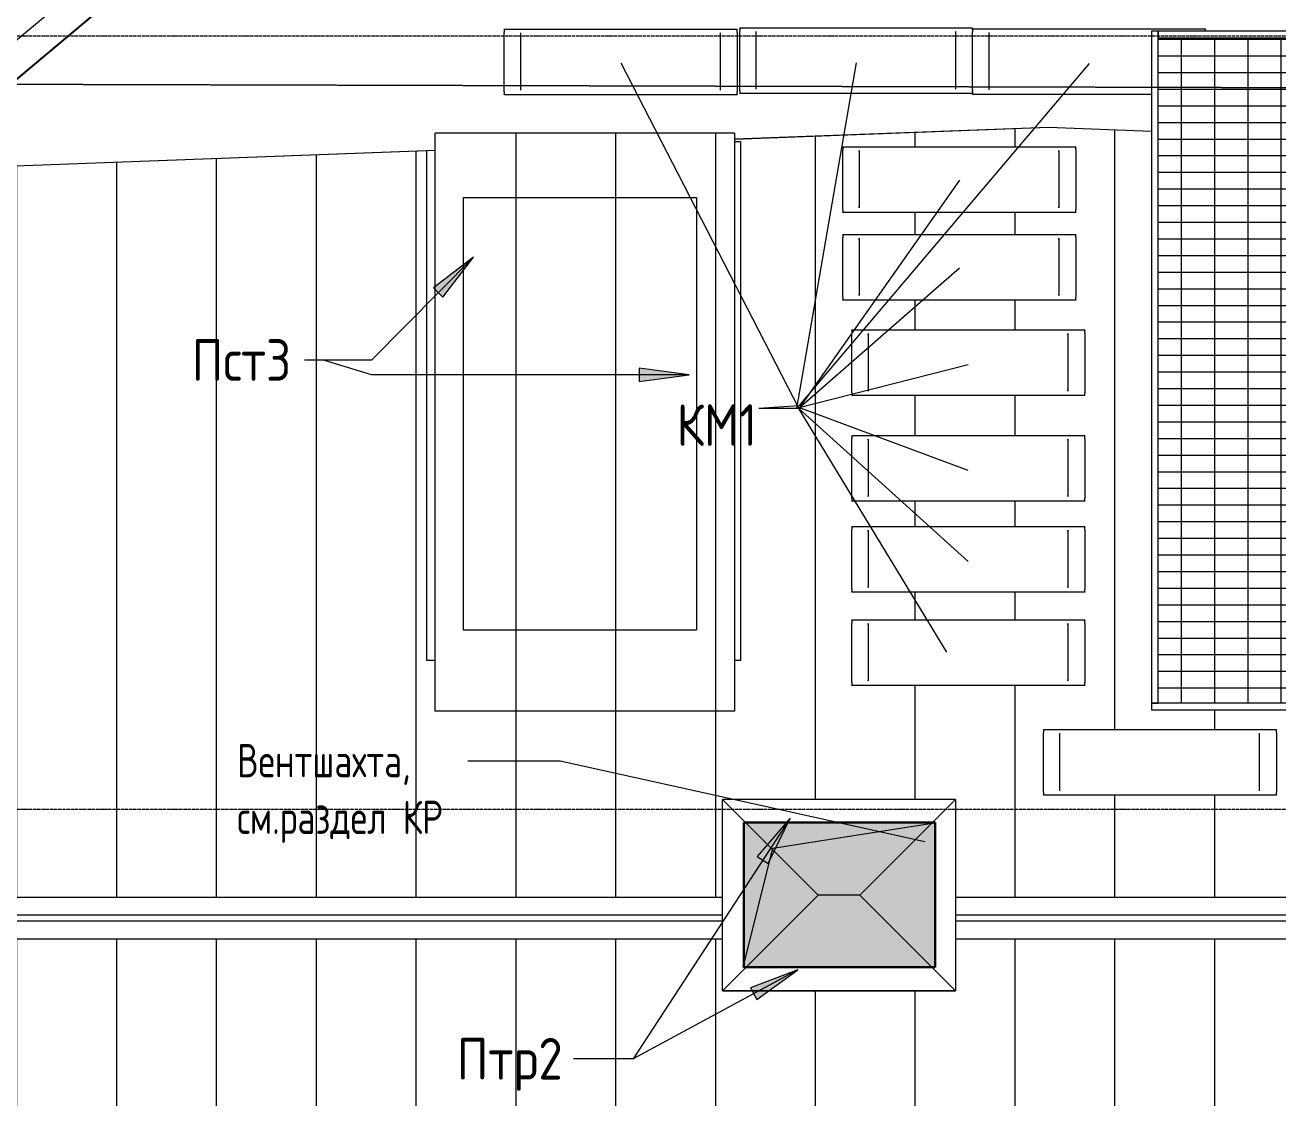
# Model space of a CAD drawing. Header units: millimetres. Extents: x -10178924 to 11692288, y -947381 to 58396.
# Drawn here: x 10250 to 17780, y -557965 to -551515 of the extents above; entities that cross this region are included whole.
import ezdxf

# ---------------------------------------------------------------- set-up
doc = ezdxf.new("R2010")
doc.units = ezdxf.units.MM
doc.linetypes.add('ADSK_Линия сетки', pattern=[25, 20, -2.5, 0, -2.5])
doc.linetypes.add('ADSK_Штриховая_ш3 п1_5', pattern=[4.5, 3, -1.5])
for name, color, linetype, lineweight in [('Аннотация', 7, 'Continuous', 18), ('Антураж', 7, 'Continuous', 18), ('Воздуховоды', 7, 'Continuous', 18), ('Крыша', 7, 'Continuous', 9), ('Крыша штриховка', 7, 'Continuous', 9), ('Марки', 7, 'Continuous', 20), ('Обобщенные модели', 7, 'Continuous', 18), ('Ограждение', 7, 'Continuous', 9), ('Оси', 253, 'Continuous', 9), ('Перекрытие штриховка', 7, 'Continuous', 18), ('Узлы', 7, 'Continuous', 18)]:
    doc.layers.add(name, color=color, linetype=linetype, lineweight=lineweight)
doc.layers.add('Линии', color=7, linetype='Continuous', lineweight=9, true_color=0x00a600)
doc.styles.add('GOST Common_3', font='GOST_Common.ttf', dxfattribs={"width": 0.8, "height": 350})
doc.styles.add('GOST Common_4', font='GOST_Common.ttf', dxfattribs={"width": 0.9, "height": 200})

# ---------------------------------------------------------------- blocks, each defined once
blk = doc.blocks.new('Planka_konka_K1 - Кровля - Планка конька К1-2963703-План кровли АР')
at = {"layer": 'Обобщенные модели'}
for p, q in [((9045.5, 125.1), (-20330.4, 125.1)), ((20682.8, 125.1), (10445.5, 125.1)), ((9045.5, 17), (-20750, 17)), ((20750, 17), (10445.5, 17)), ((-14985, -17), (9045.5, -17)), ((10445.5, -17), (20750, -17)), ((9045.5, -125.1), (-4792.5, -125.1)), ((20750, -125.1), (10445.5, -125.1))]:
    blk.add_line(p, q, dxfattribs=at)
blk = doc.blocks.new('Ограждение - Ограждение-2967915-План кровли АР')
at = {"layer": 'Ограждение'}
for p, q in [((10550.7, 13450.8), (10610.1, 13500.5)), ((10550.7, 13448.9), (10610.7, 13499.1)), ((3966.9, 7941), (10530.7, 13434.1)), ((3966.9, 7939.1), (10530.7, 13432.2)), ((10610.7, 13264.5), (10789.7, 13414.2)), ((10994.9, 13349.9), (10750.7, 13145.5)), ((10752.9, 13145.5), (10996.3, 13349.2)), ((4418.6, 8082.5), (10597.6, 13253.5)), ((10726.8, 13125.5), (4323.3, 7766.6)), ((4325.5, 7766.6), (10729, 13125.5)), ((3781.3, 7785.6), (3820.6, 7818.5)), ((3782.2, 7784.6), (3781.3, 7785.6)), ((3782.2, 7784.6), (3822.7, 7818.5)), ((3824.2, 7734.4), (3782.2, 7784.6)), ((3947, 7587.7), (3930.7, 7607.2)), ((3981.9, 7654), (4009, 7629.3)), ((4013.9, 7507.7), (3962.9, 7568.7)), ((4062.5, 7548.4), (4013.9, 7507.7)), ((4014.8, 7506.6), (4062.5, 7546.5)), ((4014.8, 7506.6), (4013.9, 7507.7))]:
    blk.add_line(p, q, dxfattribs=at)
blk = doc.blocks.new('Ограждение - Ограждение-2968274-План кровли АР')
at = {"layer": 'Ограждение'}
for p, q in [((10740, 20784.2), (10746.1, 20791.2)), ((10861.9, 20707.9), (10550.7, 20351.2)), ((10585.7, 20443), (10840.6, 20735.2)), ((10790.6, 20778.7), (10840.6, 20735.2)), ((10840.6, 20735.2), (10853.4, 20724)), ((10853.4, 20724), (10861.6, 20716.8)), ((10550.7, 20186.8), (10847.3, 20526.8)), ((10550.7, 20402.9), (10568.3, 20423)), ((3917.7, 12797.5), (10530.7, 20379.9)), ((10530.7, 20328.2), (3962.8, 12797.5)), ((4019.8, 12698.4), (10530.7, 20163.8)), ((3831.3, 12862.8), (9632.6, 19514.6)), ((3906.2, 12797.5), (3831.3, 12862.8)), ((4019.8, 12698.4), (3966.9, 12744.5))]:
    blk.add_line(p, q, dxfattribs=at)
blk = doc.blocks.new('Ограждение - Ограждение-2975933-План кровли АР')
at = {"layer": 'Ограждение'}
for p, q in [((14513.7, 12309.4), (14550, 12309.4)), ((14550, 12309.4), (14550, 9189.4)), ((14550, 9189.4), (14513.7, 9189.4))]:
    blk.add_line(p, q, dxfattribs=at)
blk = doc.blocks.new('Ограждение - Ограждение-2976120-План кровли АР')
at = {"layer": 'Ограждение'}
for p, q in [((12664, 9189.4), (12664, 12253.6)), ((12713.7, 9189.4), (12664, 9189.4))]:
    blk.add_line(p, q, dxfattribs=at)
blk = doc.blocks.new('Construction_Roof-Accessories_Lindab_KO - Construction_Roof-Accessories_Lindab_KO-V52-План кровли АР')
at = {"layer": 'Обобщенные модели', "lineweight": 9}
for p, q in [((34475, 12868.4), (34475, 12523.5)), ((34476.2, 12861.2), (34476.2, 12868.5)), ((34476.2, 12523.5), (34476.2, 12530.1))]:
    blk.add_line(p, q, dxfattribs=at)
blk = doc.blocks.new('Construction_Roof-Accessories_Lindab_BR - Construction_Roof-Accessories_Lindab_BR-V53-План кровли АР')
at = {"layer": 'Обобщенные модели', "lineweight": 9}
for p, q in [((34377.7, 12886.3), (34377.7, 12888.7)), ((35777.7, 12888.7), (34377.7, 12888.7)), ((34377.7, 12886.3), (34377.7, 12870.8)), ((35777.7, 12888.7), (35777.7, 12886.3)), ((35777.7, 12870.8), (35777.7, 12886.3)), ((34377.7, 12870.2), (34377.7, 12870.8)), ((34377.7, 12863.8), (34377.7, 12870.2)), ((34377.7, 12527.6), (34377.7, 12863.8)), ((35777.7, 12870.8), (35777.7, 12870.2)), ((35777.7, 12870.2), (35777.7, 12863.8)), ((35777.7, 12863.8), (35777.7, 12527.6)), ((34377.7, 12520.1), (34377.7, 12527.6)), ((34377.7, 12513.5), (34377.7, 12520.1)), ((34377.7, 12513.5), (34377.7, 12497.6)), ((35777.7, 12527.6), (35777.7, 12520.1)), ((35777.7, 12520.1), (35777.7, 12513.5)), ((35777.7, 12497.6), (35777.7, 12513.5)), ((34377.7, 12495.9), (34377.7, 12497.6)), ((35777.7, 12495.9), (34377.7, 12495.9)), ((35777.7, 12497.6), (35777.7, 12495.9))]:
    blk.add_line(p, q, dxfattribs=at)
blk = doc.blocks.new('Антураж 4 - Антураж 4-5053377-План кровли АР')
at = {"layer": 'Антураж'}
for p, q in [((14513.7, 12323.9), (16400.1, 12394.2)), ((16400.1, 12392.1), (14513.7, 12321.7)), ((16400.1, 12394.2), (17020.1, 12370.2)), ((16400.1, 12392.1), (16400.1, 12394.2)), ((17020.1, 12368.1), (16400.1, 12392.1)), ((12664, 12252.8), (9547.4, 12136.6)), ((9550, 12138.8), (12713.7, 12256.8))]:
    blk.add_line(p, q, dxfattribs=at)
blk = doc.blocks.new('Антураж 21 - Антураж 21-5695973-План кровли АР')
at = {"layer": 'Антураж'}
for p, q in [((10905, 20720.7), (10646.7, 13342)), ((10857.1, 20720.7), (10905, 20720.7)), ((10905, 20720.7), (10920.8, 20720.1)), ((10589.6, 13483.3), (10836, 20513.8)), ((10843.6, 20522.5), (10597.4, 13489.8)), ((9367.8, 12460.9), (9600.4, 19097.1)), ((9602.3, 19099.3), (9369.7, 12462.4)), ((10664.9, 13409.4), (10662.5, 13341.4)), ((10646.7, 13342), (10600.2, 13342)), ((10604.7, 13341.9), (10649.5, 13341.9)), ((10662.5, 13341.4), (10646.7, 13342)), ((10649.5, 13341.9), (10656, 13341.6)), ((10652.4, 13341.7), (10650.5, 13341.7)), ((10650.5, 13341.7), (10657.1, 13341.4)), ((10654.2, 13341.6), (10652.4, 13341.7)), ((10656, 13341.6), (10654.2, 13341.6)), ((10657.1, 13341.4), (10662.5, 13341.4))]:
    blk.add_line(p, q, dxfattribs=at)
blk = doc.blocks.new('Construction_Roof-Accessories_Lindab_BR - Construction_Roof-Accessories_Lindab_BR-V83-План кровли АР')
at = {"layer": 'Обобщенные модели', "lineweight": 9}
for p, q in [((17345, 12985.1), (15945, 12985.1)), ((15945, 12979.7), (15945, 12967.2)), ((15945, 12966.5), (15945, 12967.2)), ((15945, 12960.1), (15945, 12966.5)), ((15945, 12623.9), (15945, 12960.1)), ((17345, 12985.1), (17345, 12982.7)), ((17345, 12973.5), (17345, 12982.7)), ((15945, 12622.4), (15945, 12623.9)), ((15945, 12606.3), (15945, 12593.9)), ((15945, 12592.3), (15945, 12593.9)), ((17020, 12592.3), (15945, 12592.3))]:
    blk.add_line(p, q, dxfattribs=at)
blk = doc.blocks.new('Construction_Roof-Accessories_Lindab_BR - Construction_Roof-Accessories_Lindab_BR-V84-План кровли АР')
at = {"layer": 'Обобщенные модели', "lineweight": 9}
for p, q in [((14545, 12987.1), (14545, 12989.6)), ((15945, 12989.6), (14545, 12989.6)), ((14545, 12987.1), (14545, 12971.7)), ((14545, 12971), (14545, 12971.7)), ((14545, 12964.6), (14545, 12971)), ((14545, 12628.4), (14545, 12964.6)), ((15945, 12989.6), (15945, 12987.1)), ((15945, 12980.1), (15945, 12987.1)), ((14545, 12621), (14545, 12628.4)), ((14545, 12614.3), (14545, 12621)), ((14545, 12614.3), (14545, 12598.4)), ((14545, 12596.7), (14545, 12598.4)), ((15945, 12596.7), (14545, 12596.7)), ((15945, 12622.4), (15945, 12621)), ((15945, 12621), (15945, 12614.3)), ((15945, 12606.8), (15945, 12614.3))]:
    blk.add_line(p, q, dxfattribs=at)
blk = doc.blocks.new('Ограждение - Ограждение-5945901-План кровли АР')
at = {"layer": 'Ограждение'}
for p, q in [((17020, 12973), (17020, 8933)), ((17060, 12973), (17020, 12973)), ((32008.1, 12973), (17060, 12973)), ((17060, 12953), (17060, 12973)), ((17060, 12973), (17060, 12933)), ((17060, 8933), (17060, 12952.3)), ((17060, 12933), (32008.1, 12933)), ((31968.1, 8933), (17020, 8933)), ((17020, 8933), (17060, 8933)), ((17020, 8933), (17020, 8893)), ((17020, 8893), (31968.1, 8893))]:
    blk.add_line(p, q, dxfattribs=at)
blk = doc.blocks.new('Зонт прямоугольного сечения - Стандартное-5964361-План кровли АР')
at = {"layer": 'Воздуховоды'}
for p, q in [((0, 125), (-575, 700)), ((-575, 700), (-575, -700)), ((-575, 700), (575, 700)), ((-575, 700), (575, 700)), ((-575, 700), (-575, -700)), ((575, 700), (0, 125)), ((575, -700), (575, 700)), ((575, 700), (575, -700)), ((0, 125), (0, -125)), ((-575, -700), (0, -125)), ((0, -125), (575, -700)), ((575, -700), (-575, -700)), ((575, -700), (-575, -700))]:
    blk.add_line(p, q, dxfattribs=at)
blk = doc.blocks.new('Кровля')
at = {"layer": 'Аннотация', "lineweight": 9}
for points in [[(12944, 11614.3), (12704.9, 11428.8), (12761.1, 11373.3)], [(14241.4, 10906.5), (13941.4, 10946), (13941.4, 10867)], [(14847.6, 8240.4), (14650.5, 8010.8), (14716.7, 7967.6)], [(14893.5, 7328.2), (14610.7, 7220.5), (14648.2, 7151)]]:
    blk.add_hatch(color=256, dxfattribs=at).paths.add_polyline_path(points)
at = {"layer": 'Крыша штриховка'}
h = blk.add_hatch(dxfattribs=at)
h.set_pattern_fill('FP_23', color=256, style=0, pattern_type=2)
h.set_pattern_definition([(270, (0, 2567.63), (600, 4e-14), [])])
h.paths.add_polyline_path([(3981.9, 7654), (4418.6, 8082.5), (3966.9, 7704.5), (3966.9, 7665.2), (3976.2, 7658.3)])
h.paths.add_polyline_path([(44717.3, 7766.6), (44900, 7766.6), (39419.5, 12094.4), (35435, 12262.6), (35435, 8885), (33439.1, 8885), (33439.1, 12346.9), (32344.8, 12393.1), (32008.1, 12380.1), (32008.1, 12195.2), (33275.3, 12195.2), (33275.3, 11802.4), (32008.1, 11802.4), (32008.1, 11561.3), (33275.3, 11561.3), (33275.3, 11168.5), (32008.1, 11168.5), (32008.1, 10907.8), (33275.3, 10907.8), (33275.3, 10514.9), (32008.1, 10514.9), (32008.1, 10273.9), (33275.3, 10273.9), (33275.3, 9881), (32008.1, 9881), (32008.1, 9640), (33275.3, 9640), (33275.3, 9247.1), (32008.1, 9247.1), (32008.1, 9006.1), (33275.3, 9006.1), (33275.3, 8613.2), (31875.3, 8613.2), (31875.3, 8893), (17020, 8893.7), (17020, 12368.1), (16400.1, 12392.1), (14513.7, 12321.7), (14513.7, 12309.4), (14550, 12309.4), (14550, 9189.4), (14513.7, 9189.4), (14513.7, 8885), (12713.7, 8885), (12713.7, 9189.4), (12664, 9189.4), (12664, 12252.8), (9546.6, 12136), (4325.5, 7766.6), (14440.9, 7766.6), (14440.9, 8352.9), (15840.9, 8352.9), (15840.9, 7766.6), (19614.6, 7766.6), (19614.6, 8375.4), (21115.3, 8375), (21115.3, 7766.6), (27609.3, 7766.6), (27609.3, 8373.2), (23414.4, 8373.2), (23414.4, 8378.5), (22014.4, 8378.5), (22014.4, 8771.3), (23414.4, 8771.3), (23414.4, 8766), (31814.4, 8766), (31814.4, 8373.2), (29114.6, 8373.2), (29114.6, 7766.6), (29660.9, 7766.6), (29660.9, 8332.9), (31240.5, 8332.9), (31240.5, 7766.6), (39870.1, 7766.6), (39870.1, 8332.9), (41229.7, 8332.9), (41229.7, 7766.6), (44398.6, 7766.6)])
h.paths.add_polyline_path([(20144.4, 8378.5), (19194.4, 8378.5), (19194.4, 8771.3), (21994.4, 8771.3), (21994.4, 8378.5), (20494.1, 8378.5)])
h.paths.add_polyline_path([(18698.9, 8378.5), (17790.5, 8378.5), (17790.5, 8771.3), (19190.5, 8771.3), (19190.5, 8378.5), (19060.3, 8378.5)])
h.paths.add_polyline_path([(17670.2, 8378.5), (16370.5, 8378.5), (16370.5, 8771.3), (17770.5, 8771.3), (17770.5, 8378.5), (17737.8, 8378.5)])
h.paths.add_polyline_path([(15550.6, 9038.5), (15218.9, 9038.5), (15218.9, 9431.3), (16618.9, 9431.3), (16618.9, 9038.5), (15807.9, 9038.5)])
h.paths.add_polyline_path([(16169.3, 9599.9), (15218.9, 9599.9), (15218.9, 9992.7), (16618.9, 9992.7), (16618.9, 9599.9), (16518.6, 9599.9)])
h.paths.add_polyline_path([(15807.9, 10147.2), (15218.9, 10147.2), (15218.9, 10540.1), (16618.9, 10540.1), (16618.9, 10147.2), (16169.3, 10147.2)])
h.paths.add_polyline_path([(15318.6, 10781.1), (15218.9, 10781.1), (15218.9, 11174), (16618.9, 11174), (16618.9, 10781.1), (15386.2, 10781.1)])
h.paths.add_polyline_path([(15264.9, 11354.8), (15165.2, 11354.8), (15165.2, 11747.6), (16565.2, 11747.6), (16565.2, 11354.8), (15318.6, 11354.8)])
h.paths.add_polyline_path([(16169.3, 11883), (15165.2, 11883), (15165.2, 12275.8), (16565.2, 12275.8), (16565.2, 11883), (16350, 11883)])
h.paths.add_polyline_path([(24355.3, 13238.2), (32597, 13556), (32597, 13557.5), (32593, 13558.3), (32593, 13621.9), (32596.8, 13638), (32590.8, 13637.8), (32591.5, 13621.9), (32591, 13558.7), (24355.3, 13241.1), (16127.8, 13558.8), (16127.8, 13637.8), (16122.5, 13637.8), (16126.3, 13621.9), (16126.3, 13558.3), (16121.9, 13557.3), (16122.3, 13556), (24355.3, 13238.2)])
h.paths.add_polyline_path([(24359.6, 13320), (24359.6, 13320.3), (24359.6, 13320)])
h.paths.add_polyline_path([(37833.6, 13346.8), (37829.7, 13349.9), (32893, 13558.3), (32893, 13637.3), (32887.8, 13637.3), (32891.4, 13621.9), (32891.4, 13558.3), (32887.1, 13557.3), (32887.7, 13555.6), (37791.1, 13348.6)])
h.paths.add_polyline_path([(11368.2, 13357.7), (15824.2, 13523.8), (15825.9, 13530.7), (11467.3, 13361.5)])
h.paths.add_polyline_path([(15826.4, 13532.9), (15832.3, 13557.4), (15827.8, 13558.3), (15827.8, 13621.9), (15825.7, 13609.7), (15826.4, 13594.4), (15826.4, 13556)])
h = blk.add_hatch(dxfattribs=at)
h.set_pattern_fill('FP_32', color=256, style=0, pattern_type=2)
h.set_pattern_definition([(270, (0, -43.27), (600, 4e-14), [])])
h.paths.add_polyline_path([(14513.7, 8885), (14513.7, 12358.3), (12713.7, 12358.3), (12713.7, 8885), (14362.5, 8885)])
h = blk.add_hatch(dxfattribs=at)
h.set_pattern_fill('FP_21', color=256, style=0, pattern_type=2)
h.set_pattern_definition([(90, (0, 161.5), (-600, 4e-14), [])])
h.paths.add_polyline_path([(13174.7, 1526.9), (13175.7, 1526.9), (13174.7, 1526.9)])
h.paths.add_polyline_path([(12896.6, 1552.3), (12886.9, 1608.3), (11118.9, 1669.3), (12887.6, 1606.3)])
h.paths.add_polyline_path([(13161.5, 1552.3), (13170.6, 1606.6), (13175.6, 1606), (19380, 1823.5), (19380, 2243.4), (19366.1, 2259.1), (19377.7, 1825.5), (13170.6, 1608.3), (13168.2, 1593.8)])
h.paths.add_polyline_path([(35578.5, 1552.3), (35569.5, 1608), (29060.2, 1844.3), (29060.2, 2009.5), (29053.3, 2009.5), (29053.3, 1733.4), (29060, 1733.4), (29060.2, 1835.5), (35564.4, 1599.4), (35564.4, 1606), (35569.5, 1606), (35571.8, 1592.3)])
h.paths.add_polyline_path([(35843.4, 1552.3), (35853.4, 1606.5), (35863.8, 1606.2), (41077, 1794.8), (41085.1, 1805.8), (35853.4, 1614.6), (35852.1, 1606.6)])
h.paths.add_polyline_path([(23571.2, 1633.4), (24009.5, 1633.4), (24009.5, 1693.7), (23354.9, 1695.4), (23346.3, 1698.5), (23330.6, 1709.7), (23324.5, 1716.7), (23319.8, 1725.8), (23317.8, 1733.4), (23216.8, 1733.4), (23216.8, 1633.4), (23562.3, 1633.4)])
h.paths.add_polyline_path([(24792.1, 1633.4), (25409.5, 1633.4), (25409.5, 1733.4), (25321.7, 1733.4), (25315.5, 1718.7), (25302.6, 1704.3), (25293.9, 1698.9), (25285.3, 1696), (25267.3, 1693.7), (25160.4, 1693.6), (24742.2, 1693.6), (24742.2, 1633.4), (24787.7, 1633.4)])
h.paths.add_polyline_path([(24946.6, 1693.6), (24946.6, 1693.6), (24985.4, 1693.6)])
h.paths.add_polyline_path([(29060.2, 2029.5), (29060.2, 2251.3), (29053.3, 2243.4), (29053.3, 2029.5)])
h.paths.add_polyline_path([(28777.6, 2243.4), (26448.1, 4300.8), (28514.8, 2243.4)])
h.paths.add_polyline_path([(19665.3, 2243.4), (19918.5, 2243.4), (21985.2, 4300.8), (19655.7, 2243.4)])
h.paths.add_polyline_path([(19360.5, 2468.2), (24216.6, 6757), (29060.2, 2479.3), (29060.2, 2997.4), (33459.5, 2837.7), (33459.5, 5991.5), (35759.5, 5991.5), (35759.5, 2764.3), (41946.1, 2990.4), (45228.6, 7507.1), (45216.8, 7516.5), (15840.9, 7516.5), (15840.9, 7202.9), (14440.9, 7202.9), (14440.9, 7516.5), (4203.6, 7516.5), (7264.9, 2958.5), (12613.7, 2770.9), (12613.7, 5991.5), (14913.7, 5991.5), (14913.7, 2822.3), (19346.8, 2977.5), (19358.6, 2540.2)])
h.paths.add_polyline_path([(45454.8, 7507.1), (45461.6, 7516.5), (45441.9, 7516.5)])
h.paths.add_polyline_path([(45547.6, 7680), (45575.5, 7680), (45586.8, 7688.7), (45597, 7702.7), (45597, 7719), (45563.2, 7692.3)])
h.paths.add_polyline_path([(45612.6, 7728.7), (45611.4, 7730.4), (45609.2, 7728.7), (45611.4, 7728.7)])
at = {"layer": 'Перекрытие штриховка', "lineweight": 9, "true_color": 0x787878}
h = blk.add_hatch(dxfattribs=at)
h.set_pattern_fill('FP_52', color=8, style=0, pattern_type=2)
h.set_pattern_definition([(0, (0, 0), (0, 100), []), (90, (0, 0), (-200, 1e-14), [])])
h.paths.add_polyline_path([(31968.1, 8933), (31968.1, 12933), (17060, 12933), (17060, 8933), (31888.8, 8933)])
h.paths.add_polyline_path([(31975.6, 8925.5), (31975.6, 8933), (31968.1, 8932.3), (31968.1, 8925.5)])
h.paths.add_polyline_path([(31975.6, 8912.2), (31988.1, 8913), (31988, 8925.5), (31975.6, 8925.1), (31975.6, 8913)])
at = {"layer": 'Узлы', "true_color": 0xffffff}
blk.add_hatch(color=7, dxfattribs=at).paths.add_polyline_path([(15699.1, 7344.7), (15719.6, 7344.7), (15719.6, 8215), (14569.6, 8215), (14569.6, 7344.7), (15634, 7344.7)])
at = {"layer": 'Аннотация', "lineweight": 9}
for p, q in [((12944, 11614.3), (12331.5, 10995.2)), ((12944, 11614.3), (12704.9, 11428.8)), ((12761.1, 11373.3), (12944, 11614.3)), ((12704.9, 11428.8), (12761.1, 11373.3)), ((12043.5, 10995.2), (11929.8, 10995.2)), ((12331.5, 10906.5), (12043.5, 10995.2)), ((12331.5, 10995.2), (12043.5, 10995.2)), ((14241.4, 10906.5), (13941.4, 10946)), ((13941.4, 10946), (13941.4, 10867)), ((14241.4, 10906.5), (12331.5, 10906.5)), ((13941.4, 10867), (14241.4, 10906.5)), ((13051.4, 8582.8), (12911.4, 8582.8)), ((13466.1, 8582.8), (13051.4, 8582.8)), ((15657.7, 8098.3), (13466.1, 8582.8)), ((14847.6, 8240.4), (13903.6, 6794.2)), ((14847.6, 8240.4), (14650.5, 8010.8)), ((14716.7, 7967.6), (14847.6, 8240.4)), ((14650.5, 8010.8), (14716.7, 7967.6)), ((14893.5, 7328.2), (13903.6, 6794.2)), ((14893.5, 7328.2), (14610.7, 7220.5)), ((14648.2, 7151), (14893.5, 7328.2)), ((14610.7, 7220.5), (14648.2, 7151)), ((13729.5, 6794.2), (13546.9, 6794.2)), ((13903.6, 6794.2), (13729.5, 6794.2)), ((13903.6, 6794.2), (13729.5, 6794.2))]:
    blk.add_line(p, q, dxfattribs=at)
at = {"layer": 'Крыша'}
for p, q in [((12713.7, 8885), (12713.7, 12358.3)), ((14513.7, 12358.3), (12713.7, 12358.3)), ((14513.7, 12358.3), (14513.7, 8885)), ((14513.7, 8885), (12713.7, 8885))]:
    blk.add_line(p, q, dxfattribs=at)
at = {"layer": 'Линии', "color": 7, "linetype": 'ADSK_Штриховая_ш3 п1_5'}
for p, q in [((10143, 12653.7), (38631.4, 12578.6)), ((12885.5, 11971.8), (14285.5, 11971.8)), ((12885.5, 9371.8), (12885.5, 11971.8)), ((14285.5, 11971.8), (14285.5, 9371.8)), ((14285.5, 9371.8), (12885.5, 9371.8))]:
    blk.add_line(p, q, dxfattribs=at)
at = {"layer": 'Линии', "color": 7, "linetype": 'ADSK_Штриховая_ш3 п1_5', "lineweight": 30}
for p, q in [((15719.6, 8215), (14569.6, 8215)), ((14569.6, 8215), (14569.6, 7344.7)), ((15719.6, 7344.7), (15719.6, 8215)), ((14569.6, 7344.7), (15719.6, 7344.7))]:
    blk.add_line(p, q, dxfattribs=at)
at = {"layer": 'Линии', "color": 7}
for p, q in [((14744.9, 8060.4), (15715.9, 8212.6)), ((14565.9, 7342.3), (14744.9, 8060.4))]:
    blk.add_line(p, q, dxfattribs=at)
at = {"layer": 'Марки'}
for p, q in [((13830, 12782.5), (14900.2, 10704.3)), ((15245, 12781.3), (14885.9, 10704.3)), ((16645, 12776.8), (14900.2, 10719.3)), ((15865.2, 12075.4), (14900.2, 10704.3)), ((15865.2, 11547.3), (14900.2, 10704.3)), ((15918.9, 10965.7), (14885.9, 10704.3)), ((14900.2, 10719.3), (14660.6, 10704.3)), ((14900.2, 10704.3), (14660.6, 10704.3)), ((14885.9, 10704.3), (14660.6, 10704.3)), ((14900.2, 10704.3), (14660.6, 10704.3)), ((14900.2, 10704.3), (14660.6, 10704.3)), ((14885.9, 10704.3), (14660.6, 10704.3)), ((14916.7, 10704.3), (14660.6, 10704.3)), ((14900.2, 10704.3), (14660.6, 10704.3)), ((14900.2, 10704.3), (14660.6, 10704.3)), ((15918.9, 9784.4), (14900.2, 10704.3)), ((15790.2, 9238.8), (14900.2, 10704.3)), ((15918.9, 10331.8), (14916.7, 10704.3))]:
    blk.add_line(p, q, dxfattribs=at)
at = {"layer": 'Оси', "linetype": 'ADSK_Линия сетки'}
for p, q in [((-13798, 12945), (56004.9, 12945)), ((-13798, 8295), (56004.9, 8295))]:
    blk.add_line(p, q, dxfattribs=at)
at = {"layer": 'Антураж'}
for name in ['Антураж 4 - Антураж 4-5053377-План кровли АР', 'Антураж 21 - Антураж 21-5695973-План кровли АР']:
    blk.add_blockref(name, (0, 0), dxfattribs=at)
at = {"layer": 'Воздуховоды', "rotation": 270.0000000000001}
blk.add_blockref('Зонт прямоугольного сечения - Стандартное-5964361-План кровли АР', (15140.9, 7777.9), dxfattribs=at)
at = {"layer": 'Обобщенные модели'}
for name, p in [('Construction_Roof-Accessories_Lindab_BR - Construction_Roof-Accessories_Lindab_BR-V53-План кровли АР', (-21247.7, 94.1)), ('Construction_Roof-Accessories_Lindab_KO - Construction_Roof-Accessories_Lindab_KO-V52-План кровли АР', (-21247.7, 94.1)), ('Construction_Roof-Accessories_Lindab_KO - Construction_Roof-Accessories_Lindab_KO-V52-План кровли АР', (-20047.7, 94.1)), ('Construction_Roof-Accessories_Lindab_BR - Construction_Roof-Accessories_Lindab_BR-V84-План кровли АР', (0, 0)), ('Construction_Roof-Accessories_Lindab_KO - Construction_Roof-Accessories_Lindab_KO-V52-План кровли АР', (-19832.7, 100.8)), ('Construction_Roof-Accessories_Lindab_KO - Construction_Roof-Accessories_Lindab_KO-V52-План кровли АР', (-18632.7, 100.8)), ('Construction_Roof-Accessories_Lindab_BR - Construction_Roof-Accessories_Lindab_BR-V83-План кровли АР', (0, 0)), ('Construction_Roof-Accessories_Lindab_KO - Construction_Roof-Accessories_Lindab_KO-V52-План кровли АР', (-18432.7, 96.4)), ('Construction_Roof-Accessories_Lindab_BR - Construction_Roof-Accessories_Lindab_BR-V53-План кровли АР', (-19212.5, -613)), ('Construction_Roof-Accessories_Lindab_KO - Construction_Roof-Accessories_Lindab_KO-V52-План кровли АР', (-19212.5, -613)), ('Construction_Roof-Accessories_Lindab_KO - Construction_Roof-Accessories_Lindab_KO-V52-План кровли АР', (-18012.5, -613)), ('Construction_Roof-Accessories_Lindab_BR - Construction_Roof-Accessories_Lindab_BR-V53-План кровли АР', (-19212.5, -1141.1)), ('Construction_Roof-Accessories_Lindab_KO - Construction_Roof-Accessories_Lindab_KO-V52-План кровли АР', (-19212.5, -1141.1)), ('Construction_Roof-Accessories_Lindab_KO - Construction_Roof-Accessories_Lindab_KO-V52-План кровли АР', (-18012.5, -1141.1)), ('Construction_Roof-Accessories_Lindab_BR - Construction_Roof-Accessories_Lindab_BR-V53-План кровли АР', (-19158.8, -1714.8)), ('Construction_Roof-Accessories_Lindab_KO - Construction_Roof-Accessories_Lindab_KO-V52-План кровли АР', (-19158.8, -1714.8)), ('Construction_Roof-Accessories_Lindab_KO - Construction_Roof-Accessories_Lindab_KO-V52-План кровли АР', (-17958.8, -1714.8)), ('Construction_Roof-Accessories_Lindab_BR - Construction_Roof-Accessories_Lindab_BR-V53-План кровли АР', (-19158.8, -2348.7)), ('Construction_Roof-Accessories_Lindab_KO - Construction_Roof-Accessories_Lindab_KO-V52-План кровли АР', (-19158.8, -2348.7)), ('Construction_Roof-Accessories_Lindab_KO - Construction_Roof-Accessories_Lindab_KO-V52-План кровли АР', (-17958.8, -2348.7)), ('Construction_Roof-Accessories_Lindab_BR - Construction_Roof-Accessories_Lindab_BR-V53-План кровли АР', (-19158.8, -2896)), ('Construction_Roof-Accessories_Lindab_KO - Construction_Roof-Accessories_Lindab_KO-V52-План кровли АР', (-19158.8, -2896)), ('Construction_Roof-Accessories_Lindab_KO - Construction_Roof-Accessories_Lindab_KO-V52-План кровли АР', (-17958.8, -2896)), ('Construction_Roof-Accessories_Lindab_BR - Construction_Roof-Accessories_Lindab_BR-V53-План кровли АР', (-19158.8, -3457.5)), ('Construction_Roof-Accessories_Lindab_KO - Construction_Roof-Accessories_Lindab_KO-V52-План кровли АР', (-19158.8, -3457.5)), ('Construction_Roof-Accessories_Lindab_KO - Construction_Roof-Accessories_Lindab_KO-V52-План кровли АР', (-17958.8, -3457.5)), ('Construction_Roof-Accessories_Lindab_BR - Construction_Roof-Accessories_Lindab_BR-V53-План кровли АР', (-18007.2, -4117.4)), ('Construction_Roof-Accessories_Lindab_KO - Construction_Roof-Accessories_Lindab_KO-V52-План кровли АР', (-18007.2, -4117.4)), ('Construction_Roof-Accessories_Lindab_KO - Construction_Roof-Accessories_Lindab_KO-V52-План кровли АР', (-16807.2, -4117.4))]:
    blk.add_blockref(name, p, dxfattribs=at)
at = {"layer": 'Обобщенные модели', "rotation": 180}
blk.add_blockref('Planka_konka_K1 - Кровля - Планка конька К1-2963703-План кровли АР', (24886.3, 7641.5), dxfattribs=at)
at = {"layer": 'Ограждение'}
for name in ['Ограждение - Ограждение-2968274-План кровли АР', 'Ограждение - Ограждение-2967915-План кровли АР', 'Ограждение - Ограждение-5945901-План кровли АР', 'Ограждение - Ограждение-2975933-План кровли АР', 'Ограждение - Ограждение-2976120-План кровли АР']:
    blk.add_blockref(name, (0, 0), dxfattribs=at)
at = {"layer": 'Аннотация', "lineweight": 9, "attachment_point": 1, "line_spacing_factor": 1.022766}
for s, insert, char_height, width, style in [('\\pxt1.44,2.88,4.32,5.76,7.2,8.64,10.08,11.52,12.96,14.4,15.84,17.28,18.72,20.16,21.6,23.04,24.48,25.92,27.36,28.8,30.24,31.68,33.12,34.56,36,37.44,38.88,40.32,41.76,43.2,44.64,46.08;{Пст3}', (11251.1, 11120.3), 250, 792, 'GOST Common_4'), ('\\pxt1.8,3.6,5.4,7.2,9,10.8,12.6,14.4,16.2,18,19.8,21.6,23.4,25.2,27,28.8,30.6,32.4,34.2,36,37.8,39.6,41.4,43.2,45,46.8,48.6,50.4,52.2,54,55.8,57.6;{Вентшахта,\\Pсм.раздел КР}', (11524.3, 8686.9), 200, 1530, 'GOST Common_3'), ('\\pxt1.44,2.88,4.32,5.76,7.2,8.64,10.08,11.52,12.96,14.4,15.84,17.28,18.72,20.16,21.6,23.04,24.48,25.92,27.36,28.8,30.24,31.68,33.12,34.56,36,37.44,38.88,40.32,41.76,43.2,44.64,46.08;{Птр2}', (12844.5, 6919.4), 250, 887.4, 'GOST Common_4')]:
    blk.add_mtext(s, dxfattribs=dict(at, insert=insert, char_height=char_height, width=width, style=style))
at = {"layer": 'Марки', "lineweight": 9, "insert": (14407.3, 10603.9), "char_height": 250, "width": 500.4, "attachment_point": 5, "line_spacing_factor": 1.022766, "style": 'GOST Common_4'}
blk.add_mtext('\\pxqc,t4.572,9.144,13.716,18.288,22.86,27.432,32.004,36.576,41.148,45.72,50.292,54.864,59.436,64.008,68.58,73.152,77.724,82.296,86.868,91.44,96.012,100.584,105.156,109.728,114.3,118.872,123.444,128.016,132.588,137.16,141.732,146.304;{КМ1}', dxfattribs=at)

msp = doc.modelspace()

# ---------------------------------------------------------------- block references
msp.add_blockref('Кровля', (0, -564523.7))

doc.saveas('drawing.dxf')
